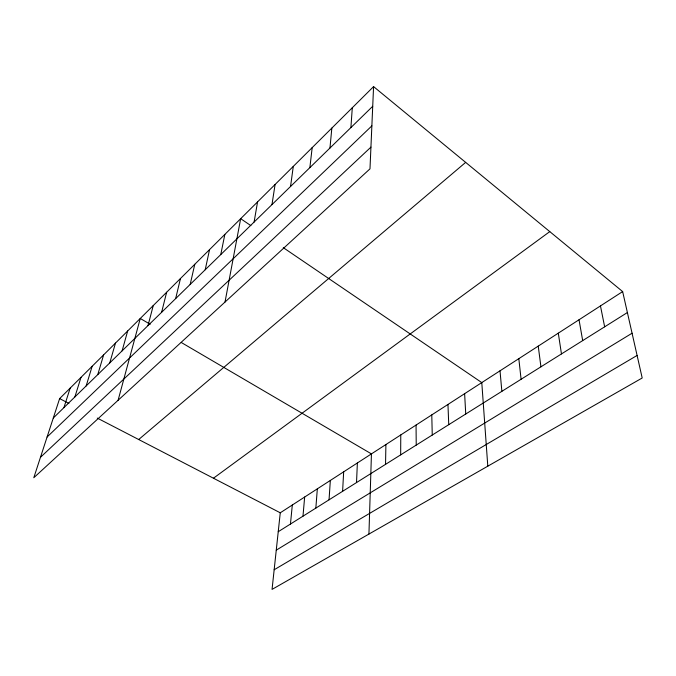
<?xml version="1.0" encoding="UTF-8"?>
<svg xmlns="http://www.w3.org/2000/svg" width="676" height="676" viewBox="0 0 676 676"><rect width="100%" height="100%" fill="white"/><g stroke="black" fill="none" stroke-linecap="round" stroke-linejoin="round"><path stroke-width="1.01" d="M400.665 454.863L400.767 434.938M385.54 464.361L385.903 444.546M368.935 534.065L371.445 453.892L181.269 342.487M373.583 86.604L369.983 168.856L33.8 477.729L59.623 398.603L373.583 86.604L622.647 291.584L642.2 377.994L272.056 589.396L280.261 512.797L622.647 291.584M356.522 482.579L357.376 462.984M342.597 491.317L343.67 471.831M329.043 499.826L330.327 480.45M350.903 127.587L352.289 107.763M315.844 508.115L317.331 488.849M302.983 516.185L304.656 497.037M329.964 148.019L331.84 128.085M290.452 524.052L292.311 505.023M309.861 167.631L312.185 147.613M290.553 186.483L293.283 166.397M271.972 204.608L275.09 184.48M254.1 222.058L257.564 201.896M225.015 302.045L240.664 218.686L250.847 225.607M220.765 254.582L224.846 234.411M205.208 269.758L209.552 249.605M190.184 284.427L194.773 264.299M175.659 298.598L180.475 278.504M161.615 312.304L166.642 292.252M148.019 325.57L153.241 305.569M118.097 400.276L140.262 318.472L150.182 324.277M122.111 350.852L127.679 330.97M109.757 362.911L115.478 343.095M97.775 374.605L103.639 354.858M86.156 385.945L92.156 366.282M74.875 396.947L80.993 377.369M63.924 407.636L70.16 388.134M53.286 418.013L372.721 106.293M47.083 437.017L371.868 125.871M40.467 457.306L370.938 147.114M138.69 439.527L465.663 162.384M213.447 478.219L549.782 231.606M278.233 531.716L627.396 312.54M276.264 550.154L632.068 333.217M274.16 569.758L637.096 355.441M59.623 398.603L68.901 403.411M97.293 418.098L280.261 512.797M283.278 247.653L481.785 382.599L487.802 466.178M600.465 305.915L604.648 326.821M579.028 319.765L582.687 340.611M558.3 333.158L561.46 353.928M538.24 346.12L540.935 366.815M518.822 358.669L521.086 379.278M500.012 370.82L501.862 391.336M464.623 393.685L465.739 414.016M447.96 404.451L448.746 424.68M431.778 414.903L432.251 435.04M416.053 425.069L416.23 445.095"/></g></svg>
